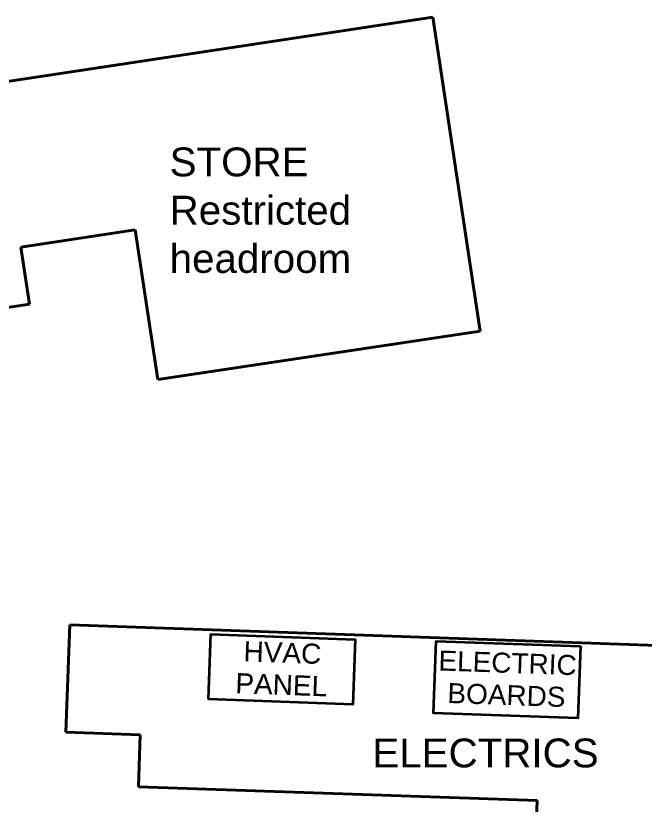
# Model space of a CAD drawing. Header units: millimetres. Extents: x -159872 to 386485, y -250577 to 158966.
# Drawn here: x 182110 to 186472, y 2501 to 7975 of the extents above; entities that cross this region are included whole.
import ezdxf

# ---------------------------------------------------------------- set-up
doc = ezdxf.new("R2010")
doc.units = ezdxf.units.MM
for name, color, linetype, lineweight in [('LDS-services-electrical', 1, 'Continuous', 13), ('LDS-services-HVAC', 3, 'Continuous', 13), ('LDS-struct-extg-doors windows', 7, 'Continuous', 9), ('LDS-struct-extg-walls', 1, 'Continuous', 40), ('LDS-struct-new-walls', 6, 'Continuous', 35), ('LDS-text-room names', 3, 'Continuous', 18)]:
    doc.layers.add(name, color=color, linetype=linetype, lineweight=lineweight)
doc.styles.add('Arial', font='Arial.ttf')

# ---------------------------------------------------------------- blocks, each defined once
blk = doc.blocks.new('Group-225')
at = {"layer": 'LDS-struct-new-walls', "transparency": 33554687, "flags": 128}
blk.add_lwpolyline([(122771.8, 39694.8), (122788.5, 40144.5), (123787.8, 40107.4), (123771.1, 39657.7)], close=True, dxfattribs=at)
at = {"layer": 'LDS-struct-new-walls', "color": 7, "transparency": 33554687, "insert": (123286.7, 40086.6), "char_height": 138.7, "attachment_point": 2, "rotation": 357.8738, "line_spacing_factor": 0.965292, "style": 'Arial'}
blk.add_mtext('HVAC\\PPANEL', dxfattribs=at)
blk = doc.blocks.new('Group-226')
at = {"layer": 'LDS-struct-new-walls', "transparency": 33554687, "flags": 128}
blk.add_lwpolyline([(125348.8, 40061.8), (125331.4, 39562.1), (124332, 39597), (124349.4, 40096.7)], close=True, dxfattribs=at)
at = {"layer": 'LDS-struct-new-walls', "transparency": 33554687, "insert": (124846.9, 40014.9), "char_height": 138.7, "attachment_point": 2, "rotation": 358, "line_spacing_factor": 0.965292, "style": 'Arial'}
blk.add_mtext('ELECTRIC\\PBOARDS', dxfattribs=at)
blk = doc.blocks.new('Group-227')
at = {"layer": 'LDS-struct-new-walls', "color": 7, "transparency": 33554687}
blk.add_blockref('Group-226', (0, 0), dxfattribs=at)
blk = doc.blocks.new('Group-263')
at = {"layer": 'LDS-services-electrical', "transparency": 33554687, "flags": 128}
blk.add_lwpolyline([(125348.8, 40061.8), (125331.4, 39562.1), (124332, 39597), (124349.4, 40096.7)], close=True, dxfattribs=at)
at = {"layer": 'LDS-services-electrical', "transparency": 33554687, "insert": (124846.9, 40014.9), "char_height": 138.7, "attachment_point": 2, "rotation": 358, "line_spacing_factor": 0.965292, "style": 'Arial'}
blk.add_mtext('ELECTRIC\\PBOARDS', dxfattribs=at)
blk = doc.blocks.new('Group-264')
at = {"layer": 'LDS-services-electrical', "color": 7, "transparency": 33554687}
blk.add_blockref('Group-263', (0, 0), dxfattribs=at)
blk = doc.blocks.new('Group-265')
at = {"layer": 'LDS-services-HVAC', "transparency": 33554687, "flags": 128}
blk.add_lwpolyline([(123787.8, 40107.4), (123772.1, 39657.6), (122772.7, 39692.5), (122788.4, 40142.3)], close=True, dxfattribs=at)
at = {"layer": 'LDS-services-HVAC', "color": 7, "transparency": 33554687, "insert": (123286.7, 40085.5), "char_height": 138.7, "attachment_point": 2, "rotation": 358, "line_spacing_factor": 0.965292, "style": 'Arial'}
blk.add_mtext('HVAC\\PPANEL', dxfattribs=at)

msp = doc.modelspace()

# ---------------------------------------------------------------- linework, layer by layer
at = {"layer": 'LDS-struct-extg-doors windows', "flags": 128}
msp.add_lwpolyline([(181113.47859, 7985.34953), (181247.54148, 7095.39046), (181979.2856, 7205.61994), (181934.59797, 7502.27297), (185000.01254, 7964.04514), (185327.72182, 5788.58964), (183092.93572, 5451.94283), (182936.52901, 6490.22841), (182145.45429, 6371.0614), (182205.03779, 5975.52403), (181483.18211, 5866.78414), (182022.13771, 2470.17634), (182002.33058, 1721.79551), (182951.75187, 1688.64098), (182959.77875, 1918.50087), (185698.10962, 1822.87625), (185722.88826, 2532.44374), (182959.57262, 2628.94085), (182972.13644, 2988.72155), (182457.45017, 3006.69479), (182483.45029, 3751.24095), (187905.14553, 3561.91118)], dxfattribs=at)
at = {"layer": 'LDS-struct-extg-walls'}
for p, q in [((185000.01254, 7964.04514), (181934.59797, 7502.27297)), ((185327.72182, 5788.58964), (185000.01254, 7964.04514)), ((182936.52901, 6490.22841), (182145.45429, 6371.0614)), ((183092.93572, 5451.94283), (182936.52901, 6490.22841)), ((182205.03779, 5975.52403), (182145.45429, 6371.0614)), ((182205.03779, 5975.52403), (181483.18211, 5866.78414)), ((185327.72182, 5788.58964), (183092.93572, 5451.94283)), ((182457.45017, 3006.69479), (182483.45029, 3751.24095)), ((182483.45029, 3751.24095), (187905.14553, 3561.91118)), ((182457.45017, 3006.69479), (182972.13644, 2988.72155)), ((182959.57262, 2628.94085), (182972.13644, 2988.72155)), ((182959.57262, 2628.94085), (185722.88826, 2532.44374)), ((185698.10962, 1822.87625), (185722.88826, 2532.44374))]:
    msp.add_line(p, q, dxfattribs=at)

# ---------------------------------------------------------------- block references
at = {"layer": 'LDS-services-electrical', "color": 7, "transparency": 33554687}
msp.add_blockref('Group-264', (60673.51323, -36457.51522), dxfattribs=at)
at = {"layer": 'LDS-services-HVAC', "color": 7, "transparency": 33554687}
msp.add_blockref('Group-265', (60673.51323, -36457.51522), dxfattribs=at)
at = {"layer": 'LDS-struct-new-walls', "color": 7, "transparency": 33554687}
for name in ['Group-225', 'Group-227']:
    msp.add_blockref(name, (60673.51323, -36457.51522), dxfattribs=at)

# ---------------------------------------------------------------- texts
at = {"layer": 'LDS-text-room names', "insert": (183175.91062, 7061.40724), "char_height": 200, "width": 2114.2857143, "attachment_point": 1, "line_spacing_factor": 1.004016, "style": 'Arial'}
msp.add_mtext('STORE\\PRestricted\\Pheadroom', dxfattribs=at)
at = {"layer": 'LDS-text-room names', "insert": (184580.75889, 2963.1625), "char_height": 200, "attachment_point": 1, "line_spacing_factor": 1.004016, "style": 'Arial'}
msp.add_mtext('ELECTRICS', dxfattribs=at)

doc.saveas('drawing.dxf')
